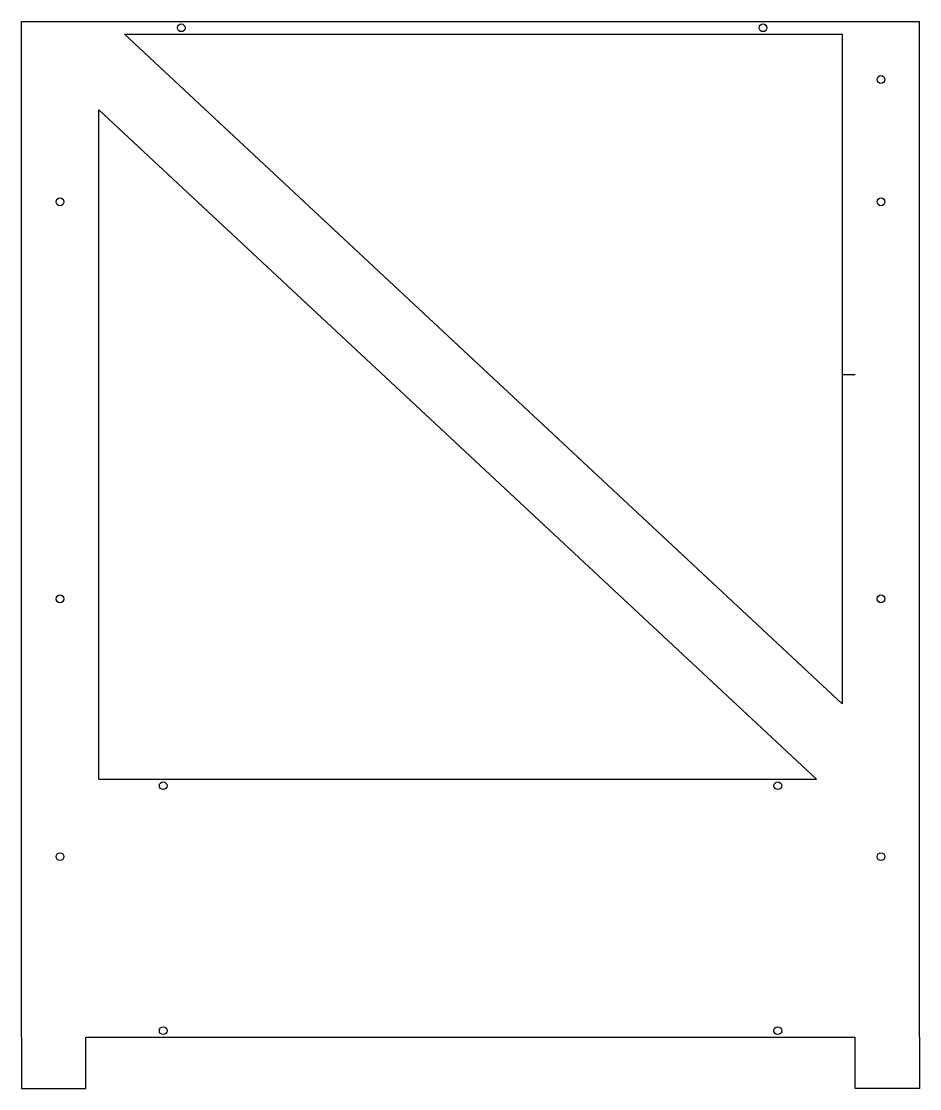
# Model space of a CAD drawing. Header units: millimetres. Extents: x 453 to 801, y -428 to -14.
import ezdxf

# ---------------------------------------------------------------- set-up
doc = ezdxf.new("R2010")
doc.units = ezdxf.units.MM

msp = doc.modelspace()

# ---------------------------------------------------------------- linework, layer by layer
at = {"color": 7, "linetype": 'Continuous'}
for p, q in [((452.56, -407.59), (452.56, -13.59)), ((452.56, -13.59), (800.86, -13.59)), ((800.86, -407.59), (800.86, -13.59)), ((770.86, -278.26), (492.56, -18.59)), ((492.56, -18.59), (770.86, -18.59)), ((770.86, -18.59), (770.86, -278.26)), ((482.56, -307.59), (482.56, -47.92)), ((482.56, -47.92), (760.86, -307.59)), ((775.86, -150.76), (770.86, -150.76)), ((482.56, -307.59), (760.86, -307.59)), ((452.56, -407.59), (452.56, -427.59)), ((477.56, -427.59), (477.56, -407.59)), ((477.56, -407.59), (775.86, -407.59)), ((775.86, -427.59), (775.86, -407.59)), ((800.86, -407.59), (800.86, -427.59)), ((452.56, -427.59), (477.56, -427.59)), ((800.86, -427.59), (775.86, -427.59))]:
    msp.add_line(p, q, dxfattribs=at)
for centre in [(514.56, -16.09), (740.11, -16.09), (785.86, -36.15), (467.56, -83.59), (785.86, -83.59), (467.56, -237.59), (785.86, -237.59), (507.56, -310.09), (745.86, -310.09), (467.56, -337.59), (785.86, -337.59), (507.56, -405.09), (745.86, -405.09)]:
    msp.add_circle(centre, 1.5, dxfattribs=at)

doc.saveas('drawing.dxf')
